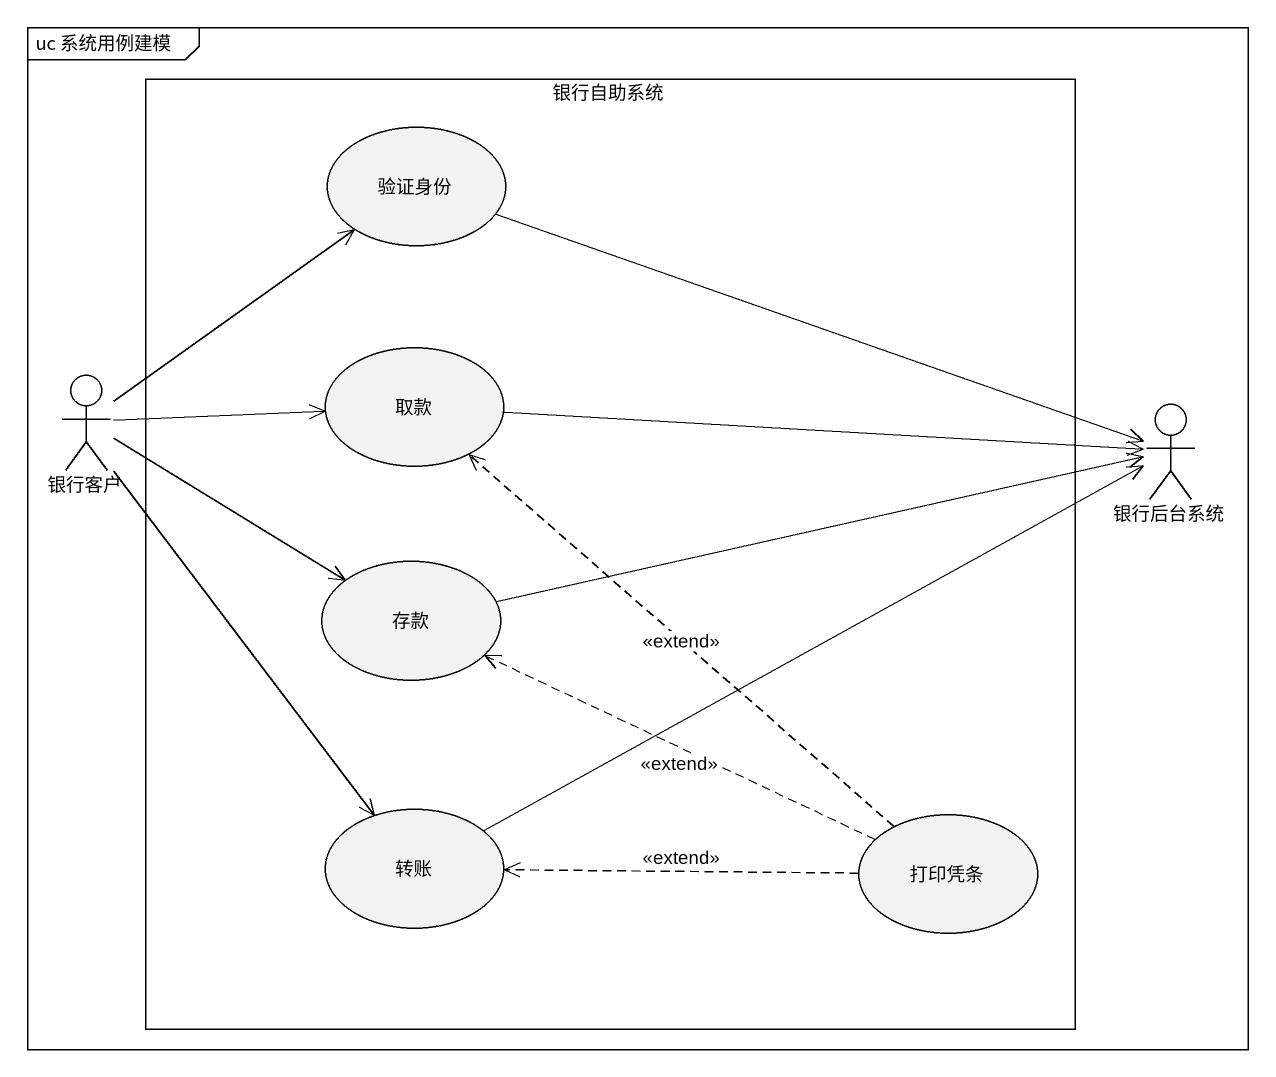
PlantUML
@startuml
mainframe uc 系统用例建模
rectangle 银行自助系统 {
  usecase 验证身份
  usecase 取款
  usecase 存款
  usecase 转账
  usecase 打印凭条
}
actor 银行客户
actor 银行后台系统
银行客户 -up-> 验证身份
银行客户 -right-> 取款
银行客户 -right-> 存款
银行客户 --> 转账
银行后台系统 <-left- 验证身份
银行后台系统 <-left- 取款
银行后台系统 <-left- 存款
银行后台系统 <-left- 转账
打印凭条 .up.> 取款 : <<extend>>
打印凭条 .left.> 存款 : <<extend>>
打印凭条 .left.> 转账 : <<extend>>
@enduml
